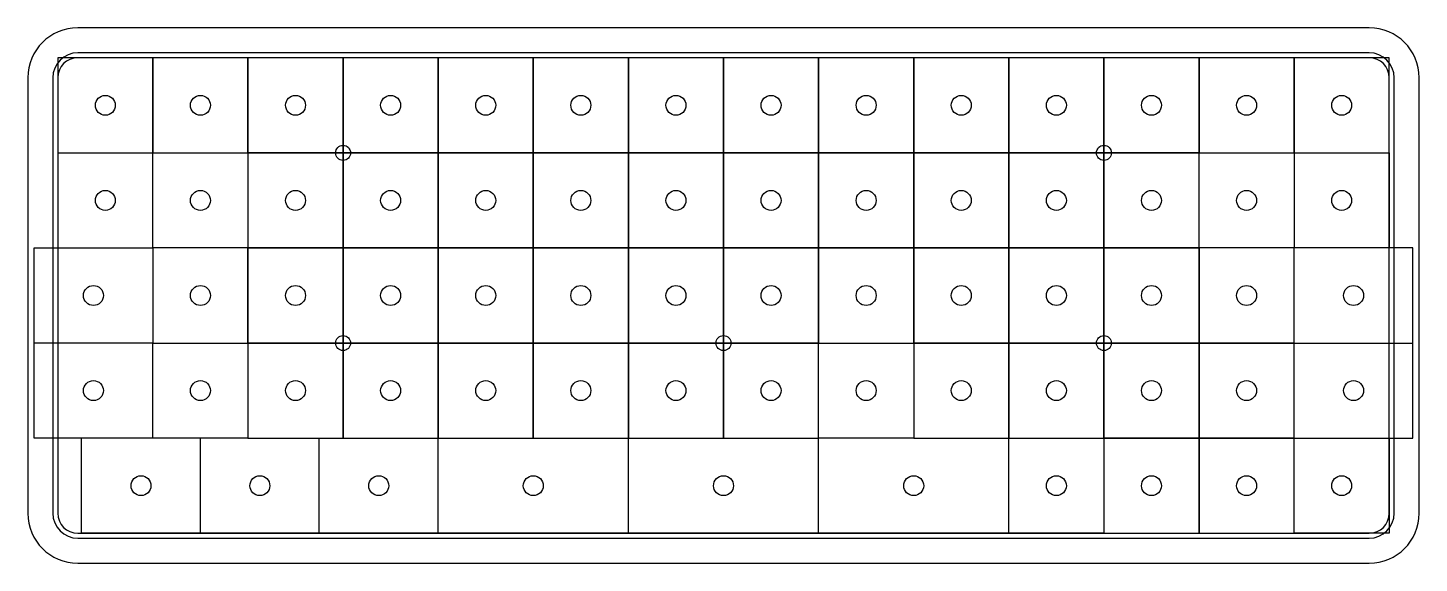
# Model space of a CAD drawing. Header units: millimetres. Extents: x -35 to 244, y -92 to 16.
import ezdxf

# ---------------------------------------------------------------- set-up
doc = ezdxf.new("R2010")
doc.units = ezdxf.units.MM
doc.layers.get('0').update_dxf_attribs({"linetype": 'CONTINUOUS'})

msp = doc.modelspace()

# ---------------------------------------------------------------- linework, layer by layer
for p, q in [((-28.575, -9.525), (-28.575, -28.575)), ((-9.525, -9.525), (9.525, -9.525)), ((-9.525, -28.575), (-9.525, -9.525)), ((9.525, -9.525), (9.525, -28.575)), ((200.025, -9.525), (219.075, -9.525)), ((200.025, -28.575), (200.025, -9.525)), ((219.075, -9.525), (219.075, -28.575)), ((238.125, -9.525), (238.125, -28.575)), ((-33.3375, -47.625), (-33.3375, -28.575)), ((-33.3375, -28.575), (-9.525, -28.575)), ((9.525, -28.575), (-9.525, -28.575)), ((219.075, -28.575), (200.025, -28.575)), ((242.8875, -28.575), (219.075, -28.575)), ((242.8875, -66.675), (242.8875, -28.575)), ((-9.525, -47.625), (-33.3375, -47.625)), ((-33.3375, -66.675), (-33.3375, -47.625)), ((-9.525, -47.625), (9.525, -47.625)), ((-9.525, -66.675), (-9.525, -47.625)), ((9.525, -47.625), (9.525, -66.675)), ((123.825, -47.625), (142.875, -47.625)), ((123.825, -66.675), (123.825, -47.625)), ((142.875, -47.625), (142.875, -66.675)), ((219.075, -47.625), (242.8875, -47.625)), ((-9.525, -66.675), (-33.3375, -66.675)), ((-23.8125, -85.725), (-23.8125, -66.675)), ((9.525, -66.675), (-9.525, -66.675)), ((0, -85.725), (0, -66.675)), ((23.8125, -85.725), (23.8125, -66.675)), ((47.625, -85.725), (47.625, -66.675)), ((85.725, -85.725), (85.725, -66.675)), ((142.875, -66.675), (123.825, -66.675)), ((123.825, -85.725), (123.825, -66.675)), ((161.925, -66.675), (180.975, -66.675)), ((161.925, -85.725), (161.925, -66.675)), ((180.975, -66.675), (180.975, -85.725)), ((219.075, -85.725), (219.075, -66.675)), ((219.075, -66.675), (238.125, -66.675)), ((238.125, -66.675), (238.125, -85.725)), ((238.125, -66.675), (242.8875, -66.675)), ((0, -85.725), (-23.8125, -85.725)), ((23.8125, -85.725), (0, -85.725)), ((47.625, -85.725), (23.8125, -85.725)), ((85.725, -85.725), (47.625, -85.725)), ((123.825, -85.725), (85.725, -85.725)), ((161.925, -85.725), (123.825, -85.725)), ((180.975, -85.725), (161.925, -85.725)), ((238.125, -85.725), (219.075, -85.725))]:
    msp.add_line(p, q)
for points in [[(-34.575, 5.525), (-34.575, -15.525), (-34.575, -81.725, 0.414213562), (-24.575, -91.725), (234.125, -91.725, 0.414213562), (244.125, -81.725), (244.125, 5.525, 0.414213562), (234.125, 15.525), (-3.525, 15.525), (-24.575, 15.525, 0.414213562)], [(-29.575, 5.525), (-29.575, -10.525), (-29.575, -81.725, 0.414213562), (-24.575, -86.725), (234.125, -86.725, 0.414213562), (239.125, -81.725), (239.125, 5.525, 0.414213562), (234.125, 10.525), (-8.525, 10.525), (-24.575, 10.525, 0.414213562)], [(-9.525, -9.525), (-9.525, 9.525), (-28.575, 9.525), (-28.575, -81.725, 0.414213562), (-24.575, -85.725), (234.125, -85.725, 0.414213562), (238.125, -81.725), (238.125, 5.525, 0.414213562), (234.125, 9.525), (-24.575, 9.525, 0.414213562), (-28.575, 5.525), (-28.575, -9.525)]]:
    msp.add_lwpolyline(points, format="xyb", close=True)
for points in [[(9.525, 9.525), (-9.525, 9.525), (-9.525, -9.525), (9.525, -9.525)], [(28.575, -9.525), (28.575, 9.525), (9.525, 9.525), (9.525, -9.525)], [(47.625, -9.525), (47.625, 9.525), (28.575, 9.525), (28.575, -9.525)], [(66.675, -9.525), (66.675, 9.525), (47.625, 9.525), (47.625, -9.525)], [(85.725, -9.525), (85.725, 9.525), (66.675, 9.525), (66.675, -9.525)], [(104.775, -9.525), (104.775, 9.525), (85.725, 9.525), (85.725, -9.525)], [(123.825, -9.525), (123.825, 9.525), (104.775, 9.525), (104.775, -9.525)], [(142.875, -9.525), (142.875, 9.525), (123.825, 9.525), (123.825, -9.525)], [(161.925, -9.525), (161.925, 9.525), (142.875, 9.525), (142.875, -9.525)], [(180.975, -9.525), (180.975, 9.525), (161.925, 9.525), (161.925, -9.525)], [(200.025, -9.525), (200.025, 9.525), (180.975, 9.525), (180.975, -9.525)], [(219.075, -9.525), (219.075, 9.525), (200.025, 9.525), (200.025, -9.525)], [(219.075, -9.525), (238.125, -9.525), (238.125, 9.525), (219.075, 9.525)], [(28.575, -28.575), (28.575, -9.525), (9.525, -9.525), (9.525, -28.575)], [(47.625, -28.575), (47.625, -9.525), (28.575, -9.525), (28.575, -28.575)], [(66.675, -28.575), (66.675, -9.525), (47.625, -9.525), (47.625, -28.575)], [(85.725, -28.575), (85.725, -9.525), (66.675, -9.525), (66.675, -28.575)], [(104.775, -28.575), (104.775, -9.525), (85.725, -9.525), (85.725, -28.575)], [(123.825, -28.575), (123.825, -9.525), (104.775, -9.525), (104.775, -28.575)], [(142.875, -28.575), (142.875, -9.525), (123.825, -9.525), (123.825, -28.575)], [(161.925, -28.575), (161.925, -9.525), (142.875, -9.525), (142.875, -28.575)], [(180.975, -28.575), (180.975, -9.525), (161.925, -9.525), (161.925, -28.575)], [(200.025, -28.575), (200.025, -9.525), (180.975, -9.525), (180.975, -28.575)], [(9.525, -47.625), (9.525, -28.575), (-9.525, -28.575), (-9.525, -47.625)], [(28.575, -47.625), (28.575, -28.575), (9.525, -28.575), (9.525, -47.625)], [(47.625, -47.625), (47.625, -28.575), (28.575, -28.575), (28.575, -47.625)], [(66.675, -47.625), (66.675, -28.575), (47.625, -28.575), (47.625, -47.625)], [(85.725, -47.625), (85.725, -28.575), (66.675, -28.575), (66.675, -47.625)], [(104.775, -47.625), (104.775, -28.575), (85.725, -28.575), (85.725, -47.625)], [(123.825, -47.625), (123.825, -28.575), (104.775, -28.575), (104.775, -47.625)], [(142.875, -47.625), (142.875, -28.575), (123.825, -28.575), (123.825, -47.625)], [(161.925, -47.625), (161.925, -28.575), (142.875, -28.575), (142.875, -47.625)], [(180.975, -47.625), (180.975, -28.575), (161.925, -28.575), (161.925, -47.625)], [(200.025, -47.625), (200.025, -28.575), (180.975, -28.575), (180.975, -47.625)], [(219.075, -47.625), (219.075, -28.575), (200.025, -28.575), (200.025, -47.625)], [(28.575, -66.675), (28.575, -47.625), (9.525, -47.625), (9.525, -66.675)], [(47.625, -66.675), (47.625, -47.625), (28.575, -47.625), (28.575, -66.675)], [(66.675, -66.675), (66.675, -47.625), (47.625, -47.625), (47.625, -66.675)], [(85.725, -66.675), (85.725, -47.625), (66.675, -47.625), (66.675, -66.675)], [(104.775, -66.675), (104.775, -47.625), (85.725, -47.625), (85.725, -66.675)], [(123.825, -66.675), (123.825, -47.625), (104.775, -47.625), (104.775, -66.675)], [(161.925, -66.675), (161.925, -47.625), (142.875, -47.625), (142.875, -66.675)], [(180.975, -66.675), (180.975, -47.625), (161.925, -47.625), (161.925, -66.675)], [(200.025, -66.675), (200.025, -47.625), (180.975, -47.625), (180.975, -66.675)], [(219.075, -66.675), (219.075, -47.625), (200.025, -47.625), (200.025, -66.675)], [(200.025, -66.675), (180.975, -66.675), (180.975, -85.725), (200.025, -85.725)], [(219.075, -66.675), (200.025, -66.675), (200.025, -85.725), (219.075, -85.725)]]:
    msp.add_lwpolyline(points, close=True)
for centre, radius in [((-19.05, 0), 2), ((0, 0), 2), ((19.05, 0), 2), ((38.1, 0), 2), ((57.15, 0), 2), ((76.2, 0), 2), ((95.25, 0), 2), ((114.3, 0), 2), ((133.35, 0), 2), ((152.4, 0), 2), ((171.45, 0), 2), ((190.5, 0), 2), ((209.55, 0), 2), ((228.6, 0), 2), ((28.575, -9.525), 1.5), ((180.975, -9.525), 1.5), ((-19.05, -19.05), 2), ((0, -19.05), 2), ((19.05, -19.05), 2), ((38.1, -19.05), 2), ((57.15, -19.05), 2), ((76.2, -19.05), 2), ((95.25, -19.05), 2), ((114.3, -19.05), 2), ((133.35, -19.05), 2), ((152.4, -19.05), 2), ((171.45, -19.05), 2), ((190.5, -19.05), 2), ((209.55, -19.05), 2), ((228.6, -19.05), 2), ((-21.43125, -38.1), 2), ((0, -38.1), 2), ((19.05, -38.1), 2), ((38.1, -38.1), 2), ((57.15, -38.1), 2), ((76.2, -38.1), 2), ((95.25, -38.1), 2), ((114.3, -38.1), 2), ((133.35, -38.1), 2), ((152.4, -38.1), 2), ((171.45, -38.1), 2), ((190.5, -38.1), 2), ((209.55, -38.1), 2), ((230.98125, -38.1), 2), ((28.575, -47.625), 1.5), ((104.775, -47.625), 1.5), ((180.975, -47.625), 1.5), ((-21.43125, -57.15), 2), ((0, -57.15), 2), ((19.05, -57.15), 2), ((38.1, -57.15), 2), ((57.15, -57.15), 2), ((76.2, -57.15), 2), ((95.25, -57.15), 2), ((114.3, -57.15), 2), ((133.35, -57.15), 2), ((152.4, -57.15), 2), ((171.45, -57.15), 2), ((190.5, -57.15), 2), ((209.55, -57.15), 2), ((230.98125, -57.15), 2), ((-11.90625, -76.2), 2), ((11.90625, -76.2), 2), ((35.71875, -76.2), 2), ((66.675, -76.2), 2), ((104.775, -76.2), 2), ((142.875, -76.2), 2), ((171.45, -76.2), 2), ((190.5, -76.2), 2), ((209.55, -76.2), 2), ((228.6, -76.2), 2)]:
    msp.add_circle(centre, radius)

doc.saveas('drawing.dxf')
